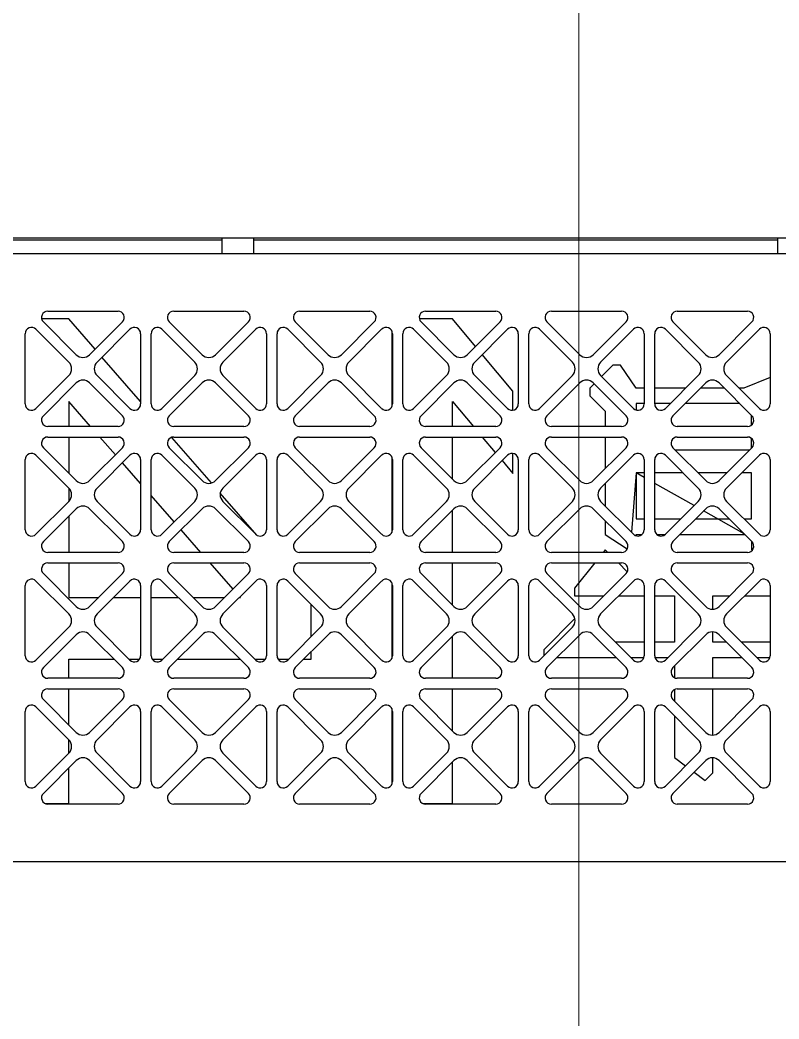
# Model space of a CAD drawing. Header units: millimetres. Extents: x 0 to 87554, y -20854 to 20404.
# Drawn here: x 50128 to 50272.7, y -5506.6 to -5316.2 of the extents above; entities that cross this region are included whole.
import ezdxf

# ---------------------------------------------------------------- set-up
doc = ezdxf.new("R2010")
doc.units = ezdxf.units.MM
doc.layers.get('0').update_dxf_attribs({"lineweight": 15})
for name, color, linetype in [('2403-00163_B-M4-1_0', 7, 'Continuous'), ('2403-00165_B-M5-1_0', 7, 'Continuous'), ('4215-12269_9_0', 7, 'Continuous'), ('4215-12657_0', 7, 'Continuous'), ('4215-12661_1_0', 7, 'Continuous')]:
    doc.layers.add(name, color=color, linetype=linetype)
doc.layers.add('THICK', color=7, linetype='Continuous', lineweight=0)

# ---------------------------------------------------------------- blocks, each defined once
blk = doc.blocks.new('y5i76i7676')
blk.add_lwpolyline([(951332.81, -65654.58), (951332.81, -65204.58), (951827.81, -65204.58), (951827.81, -65654.58)], close=True)
blk = doc.blocks.new('e4tggg')
at = {"layer": '2403-00163_B-M4-1_0', "color": 87, "linetype": 'Continuous'}
blk.add_line((1125.21, -1712.2), (1125.21, -1715.2), dxfattribs=at)
at = {"layer": '2403-00165_B-M5-1_0', "color": 87, "linetype": 'Continuous'}
for p, q in [((1019.3, -1712.2), (1019.3, -1715.2)), ((1025.32, -1712.2), (1025.32, -1715.2))]:
    blk.add_line(p, q, dxfattribs=at)
at = {"layer": '4215-12269_9_0', "color": 87, "linetype": 'Continuous'}
for p, q in [((1019.3, -1712.7), (944.32, -1712.7)), ((1125.21, -1712.7), (1025.32, -1712.7))]:
    blk.add_line(p, q, dxfattribs=at)
at = {"layer": '4215-12657_0', "color": 87, "linetype": 'Continuous'}
for p, q in [((576.81, -1715.2), (1312.81, -1715.2)), ((986.12, -1726.2), (999.5, -1726.2)), ((1010.12, -1726.2), (1023.5, -1726.2)), ((1034.12, -1726.2), (1047.5, -1726.2)), ((1058.12, -1726.2), (1071.5, -1726.2)), ((1082.12, -1726.2), (1095.5, -1726.2)), ((1106.12, -1726.2), (1119.5, -1726.2)), ((990.1, -1727.7), (984.97, -1727.7)), ((991.54, -1734.51), (985.27, -1728.25)), ((995.12, -1733.47), (990.1, -1727.7)), ((1000.35, -1728.25), (994.08, -1734.51)), ((1015.54, -1734.51), (1009.27, -1728.25)), ((1024.35, -1728.25), (1018.08, -1734.51)), ((1039.54, -1734.51), (1033.27, -1728.25)), ((1048.35, -1728.25), (1042.08, -1734.51)), ((1063.24, -1727.7), (1056.97, -1727.7)), ((1063.54, -1734.51), (1057.27, -1728.25)), ((1067.65, -1732.95), (1063.24, -1727.7)), ((1072.35, -1728.25), (1066.08, -1734.51)), ((1087.54, -1734.51), (1081.27, -1728.25)), ((1096.35, -1728.25), (1090.08, -1734.51)), ((1111.54, -1734.51), (1105.27, -1728.25)), ((1120.35, -1728.25), (1114.08, -1734.51)), ((981.81, -1743.89), (981.81, -1730.51)), ((983.86, -1729.66), (990.12, -1735.93)), ((995.5, -1735.93), (1001.76, -1729.66)), ((1003.81, -1730.51), (1003.81, -1743.89)), ((1005.81, -1743.89), (1005.81, -1730.51)), ((1007.86, -1729.66), (1014.12, -1735.93)), ((1019.5, -1735.93), (1025.76, -1729.66)), ((1027.81, -1730.51), (1027.81, -1743.89)), ((1029.81, -1743.89), (1029.81, -1730.51)), ((1031.86, -1729.66), (1038.12, -1735.93)), ((1043.5, -1735.93), (1049.76, -1729.66)), ((1051.69, -1729.99), (1051.69, -1744.41)), ((1051.81, -1730.51), (1051.81, -1743.89)), ((1053.81, -1743.89), (1053.81, -1730.51)), ((1055.86, -1729.66), (1062.12, -1735.93)), ((1067.5, -1735.93), (1073.76, -1729.66)), ((1075.81, -1730.51), (1075.81, -1743.89)), ((1077.81, -1743.89), (1077.81, -1730.51)), ((1079.86, -1729.66), (1086.12, -1735.93)), ((1091.5, -1735.93), (1097.76, -1729.66)), ((1099.81, -1730.51), (1099.81, -1743.89)), ((1101.81, -1743.89), (1101.81, -1730.51)), ((1103.86, -1729.66), (1110.12, -1735.93)), ((1115.5, -1735.93), (1121.76, -1729.66)), ((1123.81, -1730.51), (1123.81, -1743.89)), ((1003.81, -1743.45), (996.44, -1734.98)), ((1074.79, -1741.46), (1068.94, -1734.49)), ((1093.85, -1736.5), (1091.69, -1738.66)), ((1095.32, -1736.5), (1093.85, -1736.5)), ((1098.25, -1740.9), (1095.32, -1736.5)), ((990.12, -1738.47), (983.86, -1744.74)), ((1001.76, -1744.74), (995.5, -1738.47)), ((1014.12, -1738.47), (1007.86, -1744.74)), ((1025.76, -1744.74), (1019.5, -1738.47)), ((1038.12, -1738.47), (1031.86, -1744.74)), ((1049.76, -1744.74), (1043.5, -1738.47)), ((1062.12, -1738.47), (1055.86, -1744.74)), ((1073.76, -1744.74), (1067.5, -1738.47)), ((1086.12, -1738.47), (1079.86, -1744.74)), ((1097.76, -1744.74), (1091.5, -1738.47)), ((1110.12, -1738.47), (1103.86, -1744.74)), ((1121.76, -1744.74), (1115.5, -1738.47)), ((1123.81, -1738.88), (1118.78, -1740.9)), ((985.27, -1746.15), (991.54, -1739.89)), ((994.08, -1739.89), (1000.35, -1746.15)), ((1009.27, -1746.15), (1015.54, -1739.89)), ((1018.08, -1739.89), (1024.35, -1746.15)), ((1033.27, -1746.15), (1039.54, -1739.89)), ((1042.08, -1739.89), (1048.35, -1746.15)), ((1057.27, -1746.15), (1063.54, -1739.89)), ((1066.08, -1739.89), (1072.35, -1746.15)), ((1081.27, -1746.15), (1087.54, -1739.89)), ((1090.27, -1740.08), (1089.45, -1740.9)), ((1090.08, -1739.89), (1096.35, -1746.15)), ((1105.27, -1746.15), (1111.54, -1739.89)), ((1114.08, -1739.89), (1120.35, -1746.15)), ((1074.79, -1745.07), (1074.79, -1741.46)), ((1089.45, -1740.9), (1089.45, -1742.36)), ((1089.45, -1742.36), (1092.39, -1745.3)), ((1099.81, -1740.9), (1098.25, -1740.9)), ((1107.7, -1740.9), (1101.81, -1740.9)), ((1115.09, -1740.9), (1110.53, -1740.9)), ((1118.78, -1740.9), (1117.92, -1740.9)), ((994.28, -1748.2), (990.1, -1743.42)), ((990.1, -1743.42), (990.1, -1748.2)), ((1063.24, -1743.42), (1067.25, -1748.2)), ((1063.24, -1748.2), (1063.24, -1743.42)), ((1099.81, -1743.83), (1098.25, -1743.83)), ((1098.25, -1743.83), (1098.25, -1745.03)), ((1104.77, -1743.83), (1101.81, -1743.83)), ((1118.03, -1743.83), (1107.6, -1743.83)), ((1092.39, -1745.3), (1092.39, -1748.2)), ((1120.25, -1747.93), (1120.25, -1746.05)), ((999.5, -1748.2), (986.12, -1748.2)), ((1023.5, -1748.2), (1010.12, -1748.2)), ((1047.5, -1748.2), (1034.12, -1748.2)), ((1071.5, -1748.2), (1058.12, -1748.2)), ((1095.5, -1748.2), (1082.12, -1748.2)), ((1119.5, -1748.2), (1106.12, -1748.2)), ((986.12, -1750.2), (999.5, -1750.2)), ((990.1, -1750.2), (990.1, -1757.07)), ((999.01, -1753.59), (996.03, -1750.2)), ((1017.31, -1758.96), (1009.74, -1750.27)), ((1010.12, -1750.2), (1023.5, -1750.2)), ((1034.12, -1750.2), (1047.5, -1750.2)), ((1058.12, -1750.2), (1071.5, -1750.2)), ((1063.24, -1758.21), (1063.24, -1750.2)), ((1068.93, -1750.2), (1071.42, -1753.17)), ((1082.12, -1750.2), (1095.5, -1750.2)), ((1092.39, -1750.2), (1092.39, -1756.21)), ((1106.12, -1750.2), (1119.5, -1750.2)), ((1120.25, -1752.35), (1120.25, -1750.47)), ((983.86, -1753.66), (990.12, -1759.93)), ((991.54, -1758.51), (985.27, -1752.25)), ((1000.35, -1752.25), (994.08, -1758.51)), ((995.5, -1759.93), (1001.76, -1753.66)), ((1007.86, -1753.66), (1014.12, -1759.93)), ((1015.54, -1758.51), (1009.27, -1752.25)), ((1024.35, -1752.25), (1018.08, -1758.51)), ((1019.5, -1759.93), (1025.76, -1753.66)), ((1031.86, -1753.66), (1038.12, -1759.93)), ((1039.54, -1758.51), (1033.27, -1752.25)), ((1048.35, -1752.25), (1042.08, -1758.51)), ((1043.5, -1759.93), (1049.76, -1753.66)), ((1051.69, -1753.99), (1051.69, -1768.41)), ((1055.86, -1753.66), (1062.12, -1759.93)), ((1063.54, -1758.51), (1057.27, -1752.25)), ((1072.35, -1752.25), (1066.08, -1758.51)), ((1067.5, -1759.93), (1073.76, -1753.66)), ((1074.79, -1757.18), (1074.79, -1753.33)), ((1079.86, -1753.66), (1086.12, -1759.93)), ((1087.54, -1758.51), (1081.27, -1752.25)), ((1096.35, -1752.25), (1090.08, -1758.51)), ((1091.5, -1759.93), (1097.76, -1753.66)), ((1103.86, -1753.66), (1110.12, -1759.93)), ((1111.54, -1758.51), (1105.27, -1752.25)), ((1105.65, -1752.63), (1119.97, -1752.63)), ((1120.35, -1752.25), (1114.08, -1758.51)), ((1115.5, -1759.93), (1121.76, -1753.66)), ((981.81, -1767.89), (981.81, -1754.51)), ((1003.81, -1759.08), (1000.33, -1755.1)), ((1003.81, -1754.51), (1003.81, -1767.89)), ((1005.81, -1767.89), (1005.81, -1754.51)), ((1027.81, -1754.51), (1027.81, -1767.89)), ((1029.81, -1767.89), (1029.81, -1754.51)), ((1051.81, -1754.51), (1051.81, -1767.89)), ((1053.81, -1767.89), (1053.81, -1754.51)), ((1072.71, -1754.71), (1074.79, -1757.18)), ((1075.81, -1754.51), (1075.81, -1767.89)), ((1077.81, -1767.89), (1077.81, -1754.51)), ((1099.81, -1754.51), (1099.81, -1767.89)), ((1101.81, -1767.89), (1101.81, -1754.51)), ((1123.81, -1754.51), (1123.81, -1767.89)), ((1098.25, -1757.03), (1097.38, -1768.36)), ((1099.81, -1757.03), (1098.25, -1757.03)), ((1099.81, -1757.91), (1098.25, -1757.03)), ((1098.25, -1757.03), (1098.25, -1765.83)), ((1107.22, -1757.03), (1101.81, -1757.03)), ((1115.57, -1757.03), (1110.05, -1757.03)), ((1120.25, -1757.03), (1118.4, -1757.03)), ((1120.25, -1765.83), (1120.25, -1757.03)), ((1092.39, -1759.04), (1092.39, -1763.36)), ((1109.32, -1763.28), (1101.81, -1759.04)), ((990.1, -1759.93), (990.1, -1762.47)), ((1010.21, -1766.38), (1005.81, -1761.36)), ((1025.95, -1768.89), (1019, -1760.9)), ((990.12, -1762.47), (983.86, -1768.74)), ((1001.76, -1768.74), (995.5, -1762.47)), ((1014.12, -1762.47), (1007.86, -1768.74)), ((1025.76, -1768.74), (1019.5, -1762.47)), ((1038.12, -1762.47), (1031.86, -1768.74)), ((1049.76, -1768.74), (1043.5, -1762.47)), ((1062.12, -1762.47), (1055.86, -1768.74)), ((1073.76, -1768.74), (1067.5, -1762.47)), ((1086.12, -1762.47), (1079.86, -1768.74)), ((1097.76, -1768.74), (1091.5, -1762.47)), ((1110.12, -1762.47), (1103.86, -1768.74)), ((1121.76, -1768.74), (1115.5, -1762.47)), ((985.27, -1770.15), (991.54, -1763.89)), ((990.1, -1765.33), (990.1, -1772.2)), ((994.08, -1763.89), (1000.35, -1770.15)), ((1009.27, -1770.15), (1015.54, -1763.89)), ((1018.08, -1763.89), (1024.35, -1770.15)), ((1033.27, -1770.15), (1039.54, -1763.89)), ((1042.08, -1763.89), (1048.35, -1770.15)), ((1057.27, -1770.15), (1063.54, -1763.89)), ((1063.24, -1772.2), (1063.24, -1764.19)), ((1066.08, -1763.89), (1072.35, -1770.15)), ((1081.27, -1770.15), (1087.54, -1763.89)), ((1090.08, -1763.89), (1096.35, -1770.15)), ((1105.27, -1770.15), (1111.54, -1763.89)), ((1118.89, -1768.69), (1111.12, -1764.3)), ((1114.08, -1763.89), (1120.35, -1770.15)), ((1092.39, -1766.19), (1092.39, -1768.76)), ((1098.25, -1765.83), (1099.81, -1765.83)), ((1101.81, -1765.83), (1106.77, -1765.83)), ((1109.6, -1765.83), (1116.02, -1765.83)), ((1118.85, -1765.83), (1120.25, -1765.83)), ((1015.31, -1772.2), (1011.53, -1767.89)), ((1092.39, -1768.76), (1096.57, -1771.55)), ((1098.25, -1768.76), (1099.43, -1768.76)), ((1098.25, -1769.03), (1098.25, -1768.76)), ((1102.19, -1768.76), (1103.83, -1768.76)), ((1106.67, -1768.76), (1118.96, -1768.76)), ((1120.25, -1770.05), (1120.25, -1771.69)), ((999.5, -1772.2), (986.12, -1772.2)), ((1023.5, -1772.2), (1010.12, -1772.2)), ((1047.5, -1772.2), (1034.12, -1772.2)), ((1071.5, -1772.2), (1058.12, -1772.2)), ((1095.5, -1772.2), (1082.12, -1772.2)), ((1092.39, -1771.69), (1091.98, -1772.2)), ((1092.89, -1772.2), (1092.39, -1771.69)), ((1119.5, -1772.2), (1106.12, -1772.2)), ((1120.25, -1771.69), (1120.44, -1771.74)), ((986.12, -1774.2), (999.5, -1774.2)), ((990.1, -1774.2), (990.1, -1780.77)), ((1010.12, -1774.2), (1023.5, -1774.2)), ((1021.42, -1779.18), (1017.06, -1774.2)), ((1034.12, -1774.2), (1047.5, -1774.2)), ((1058.12, -1774.2), (1071.5, -1774.2)), ((1063.24, -1782.21), (1063.24, -1774.2)), ((1082.12, -1774.2), (1095.5, -1774.2)), ((1090.38, -1774.2), (1086.52, -1779.02)), ((1096.59, -1775.89), (1094.89, -1774.2)), ((1106.12, -1774.2), (1119.5, -1774.2)), ((991.54, -1782.51), (985.27, -1776.25)), ((1000.35, -1776.25), (994.08, -1782.51)), ((1015.54, -1782.51), (1009.27, -1776.25)), ((1024.35, -1776.25), (1018.08, -1782.51)), ((1039.54, -1782.51), (1033.27, -1776.25)), ((1048.35, -1776.25), (1042.08, -1782.51)), ((1063.54, -1782.51), (1057.27, -1776.25)), ((1072.35, -1776.25), (1066.08, -1782.51)), ((1087.54, -1782.51), (1081.27, -1776.25)), ((1096.35, -1776.25), (1090.08, -1782.51)), ((1111.54, -1782.51), (1105.27, -1776.25)), ((1120.35, -1776.25), (1114.08, -1782.51)), ((981.81, -1791.89), (981.81, -1778.51)), ((983.86, -1777.66), (990.12, -1783.93)), ((995.5, -1783.93), (1001.76, -1777.66)), ((1003.81, -1778.51), (1003.81, -1791.89)), ((1005.81, -1791.89), (1005.81, -1778.51)), ((1007.86, -1777.66), (1014.12, -1783.93)), ((1019.5, -1783.93), (1025.76, -1777.66)), ((1027.81, -1778.51), (1027.81, -1791.89)), ((1029.81, -1791.89), (1029.81, -1778.51)), ((1031.86, -1777.66), (1038.12, -1783.93)), ((1043.5, -1783.93), (1049.76, -1777.66)), ((1051.69, -1777.99), (1051.69, -1792.41)), ((1051.81, -1778.51), (1051.81, -1791.89)), ((1053.81, -1791.89), (1053.81, -1778.51)), ((1055.86, -1777.66), (1062.12, -1783.93)), ((1067.5, -1783.93), (1073.76, -1777.66)), ((1075.81, -1778.51), (1075.81, -1791.89)), ((1077.81, -1791.89), (1077.81, -1778.51)), ((1079.86, -1777.66), (1086.12, -1783.93)), ((1091.5, -1783.93), (1097.76, -1777.66)), ((1099.81, -1778.51), (1099.81, -1791.89)), ((1101.81, -1791.89), (1101.81, -1778.51)), ((1103.86, -1777.66), (1110.12, -1783.93)), ((1115.5, -1783.93), (1121.76, -1777.66)), ((1123.81, -1778.51), (1123.81, -1791.89)), ((990.1, -1780.77), (995.82, -1780.77)), ((998.65, -1780.77), (1003.81, -1780.77)), ((1005.81, -1780.77), (1010.97, -1780.77)), ((1013.8, -1780.77), (1019.82, -1780.77)), ((1022.65, -1780.77), (1022.82, -1780.77)), ((1022.82, -1780.77), (1022.74, -1780.68)), ((1086.52, -1779.02), (1086.52, -1780.49)), ((1086.52, -1780.49), (1092.11, -1780.49)), ((1094.93, -1780.49), (1099.81, -1780.49)), ((1101.81, -1780.49), (1105.58, -1780.49)), ((1105.58, -1780.49), (1105.58, -1789.29)), ((1112.92, -1780.49), (1116.11, -1780.49)), ((1112.92, -1783.03), (1112.92, -1780.49)), ((1118.93, -1780.49), (1123.81, -1780.49)), ((1036.29, -1788.3), (1036.29, -1782.1)), ((990.12, -1786.47), (983.86, -1792.74)), ((1001.76, -1792.74), (995.5, -1786.47)), ((1014.12, -1786.47), (1007.86, -1792.74)), ((1025.76, -1792.74), (1019.5, -1786.47)), ((1038.12, -1786.47), (1031.86, -1792.74)), ((1049.76, -1792.74), (1043.5, -1786.47)), ((1062.12, -1786.47), (1055.86, -1792.74)), ((1073.76, -1792.74), (1067.5, -1786.47)), ((1086.12, -1786.47), (1079.86, -1792.74)), ((1086.6, -1784.81), (1080.65, -1790.76)), ((1097.76, -1792.74), (1091.5, -1786.47)), ((1110.12, -1786.47), (1103.86, -1792.74)), ((1121.76, -1792.74), (1115.5, -1786.47)), ((985.27, -1794.15), (991.54, -1787.89)), ((994.08, -1787.89), (1000.35, -1794.15)), ((1009.27, -1794.15), (1015.54, -1787.89)), ((1018.08, -1787.89), (1024.35, -1794.15)), ((1033.27, -1794.15), (1039.54, -1787.89)), ((1042.08, -1787.89), (1048.35, -1794.15)), ((1057.27, -1794.15), (1063.54, -1787.89)), ((1063.24, -1796.2), (1063.24, -1788.19)), ((1066.08, -1787.89), (1072.35, -1794.15)), ((1081.27, -1794.15), (1087.54, -1787.89)), ((1090.08, -1787.89), (1096.35, -1794.15)), ((1105.27, -1794.15), (1111.54, -1787.89)), ((1112.92, -1789.29), (1112.92, -1787.37)), ((1114.08, -1787.89), (1120.35, -1794.15)), ((1099.81, -1789.29), (1094.32, -1789.29)), ((1105.58, -1789.29), (1101.81, -1789.29)), ((1115.49, -1789.29), (1112.92, -1789.29)), ((1123.81, -1789.29), (1118.32, -1789.29)), ((1036.29, -1792.57), (1036.29, -1791.13)), ((1080.65, -1790.76), (1080.65, -1791.94)), ((1083.2, -1792.22), (1094.42, -1792.22)), ((1097.25, -1792.22), (1099.76, -1792.22)), ((1101.87, -1792.22), (1104.37, -1792.22)), ((1112.92, -1792.22), (1118.42, -1792.22)), ((1112.92, -1796.2), (1112.92, -1792.22)), ((1121.25, -1792.22), (1123.76, -1792.22)), ((990.1, -1792.57), (998.76, -1792.57)), ((990.1, -1796.2), (990.1, -1792.57)), ((1001.59, -1792.57), (1003.6, -1792.57)), ((1006.03, -1792.57), (1008.03, -1792.57)), ((1010.86, -1792.57), (1022.76, -1792.57)), ((1025.59, -1792.57), (1027.6, -1792.57)), ((1030.03, -1792.57), (1032.03, -1792.57)), ((1034.86, -1792.57), (1036.29, -1792.57)), ((1105.58, -1793.84), (1105.58, -1796.07)), ((999.5, -1796.2), (986.12, -1796.2)), ((1023.5, -1796.2), (1010.12, -1796.2)), ((1047.5, -1796.2), (1034.12, -1796.2)), ((1071.5, -1796.2), (1058.12, -1796.2)), ((1095.5, -1796.2), (1082.12, -1796.2)), ((1119.5, -1796.2), (1106.12, -1796.2)), ((986.12, -1798.2), (999.5, -1798.2)), ((990.1, -1805.07), (990.1, -1798.2)), ((1010.12, -1798.2), (1023.5, -1798.2)), ((1034.12, -1798.2), (1047.5, -1798.2)), ((1058.12, -1798.2), (1071.5, -1798.2)), ((1063.24, -1806.21), (1063.24, -1798.2)), ((1082.12, -1798.2), (1095.5, -1798.2)), ((1105.58, -1798.33), (1105.58, -1800.56)), ((1106.12, -1798.2), (1119.5, -1798.2)), ((1112.92, -1807.03), (1112.92, -1798.2)), ((983.86, -1801.66), (990.12, -1807.93)), ((991.54, -1806.51), (985.27, -1800.25)), ((1000.35, -1800.25), (994.08, -1806.51)), ((995.5, -1807.93), (1001.76, -1801.66)), ((1007.86, -1801.66), (1014.12, -1807.93)), ((1015.54, -1806.51), (1009.27, -1800.25)), ((1024.35, -1800.25), (1018.08, -1806.51)), ((1019.5, -1807.93), (1025.76, -1801.66)), ((1031.86, -1801.66), (1038.12, -1807.93)), ((1039.54, -1806.51), (1033.27, -1800.25)), ((1048.35, -1800.25), (1042.08, -1806.51)), ((1043.5, -1807.93), (1049.76, -1801.66)), ((1055.86, -1801.66), (1062.12, -1807.93)), ((1063.54, -1806.51), (1057.27, -1800.25)), ((1072.35, -1800.25), (1066.08, -1806.51)), ((1067.5, -1807.93), (1073.76, -1801.66)), ((1079.86, -1801.66), (1086.12, -1807.93)), ((1087.54, -1806.51), (1081.27, -1800.25)), ((1096.35, -1800.25), (1090.08, -1806.51)), ((1091.5, -1807.93), (1097.76, -1801.66)), ((1103.86, -1801.66), (1110.12, -1807.93)), ((1111.54, -1806.51), (1105.27, -1800.25)), ((1120.35, -1800.25), (1114.08, -1806.51)), ((1115.5, -1807.93), (1121.76, -1801.66)), ((981.81, -1815.89), (981.81, -1802.51)), ((1003.81, -1802.51), (1003.81, -1815.89)), ((1005.81, -1815.89), (1005.81, -1802.51)), ((1027.81, -1802.51), (1027.81, -1815.89)), ((1029.81, -1815.89), (1029.81, -1802.51)), ((1051.69, -1801.99), (1051.69, -1816.41)), ((1051.81, -1802.51), (1051.81, -1815.89)), ((1053.81, -1815.89), (1053.81, -1802.51)), ((1075.81, -1802.51), (1075.81, -1815.89)), ((1077.81, -1815.89), (1077.81, -1802.51)), ((1099.81, -1802.51), (1099.81, -1815.89)), ((1101.81, -1815.89), (1101.81, -1802.51)), ((1105.58, -1803.39), (1105.58, -1811.29)), ((1123.81, -1802.51), (1123.81, -1815.89)), ((990.1, -1810.47), (990.1, -1807.93)), ((990.12, -1810.47), (983.86, -1816.74)), ((1001.76, -1816.74), (995.5, -1810.47)), ((1014.12, -1810.47), (1007.86, -1816.74)), ((1025.76, -1816.74), (1019.5, -1810.47)), ((1038.12, -1810.47), (1031.86, -1816.74)), ((1049.76, -1816.74), (1043.5, -1810.47)), ((1062.12, -1810.47), (1055.86, -1816.74)), ((1073.76, -1816.74), (1067.5, -1810.47)), ((1086.12, -1810.47), (1079.86, -1816.74)), ((1097.76, -1816.74), (1091.5, -1810.47)), ((1110.12, -1810.47), (1103.86, -1816.74)), ((1121.76, -1816.74), (1115.5, -1810.47)), ((985.27, -1818.15), (991.54, -1811.89)), ((994.08, -1811.89), (1000.35, -1818.15)), ((1009.27, -1818.15), (1015.54, -1811.89)), ((1018.08, -1811.89), (1024.35, -1818.15)), ((1033.27, -1818.15), (1039.54, -1811.89)), ((1042.08, -1811.89), (1048.35, -1818.15)), ((1057.27, -1818.15), (1063.54, -1811.89)), ((1063.24, -1820.09), (1063.24, -1812.19)), ((1066.08, -1811.89), (1072.35, -1818.15)), ((1081.27, -1818.15), (1087.54, -1811.89)), ((1090.08, -1811.89), (1096.35, -1818.15)), ((1105.27, -1818.15), (1111.54, -1811.89)), ((1105.58, -1811.29), (1107.71, -1812.88)), ((1112.92, -1814.22), (1112.92, -1811.37)), ((1114.08, -1811.89), (1120.35, -1818.15)), ((990.1, -1820.09), (990.1, -1813.33)), ((1109.33, -1814.1), (1111.45, -1815.69)), ((1111.45, -1815.69), (1112.92, -1814.22)), ((985.62, -1820.09), (990.1, -1820.09)), ((999.5, -1820.2), (986.12, -1820.2)), ((1023.5, -1820.2), (1010.12, -1820.2)), ((1047.5, -1820.2), (1034.12, -1820.2)), ((1057.62, -1820.09), (1063.24, -1820.09)), ((1071.5, -1820.2), (1058.12, -1820.2)), ((1095.5, -1820.2), (1082.12, -1820.2)), ((1119.5, -1820.2), (1106.12, -1820.2)), ((1312.81, -1831.2), (576.81, -1831.2))]:
    blk.add_line(p, q, dxfattribs=at)
for centre, radius, start, end in [((986.12, -1727.4), 1.2, 90, 225), ((999.5, -1727.4), 1.2, 315, 90), ((1010.12, -1727.4), 1.2, 90, 225), ((1023.5, -1727.4), 1.2, 315, 90), ((1034.12, -1727.4), 1.2, 90, 225), ((1047.5, -1727.4), 1.2, 315, 90), ((1058.12, -1727.4), 1.2, 90, 225), ((1071.5, -1727.4), 1.2, 315, 90), ((1082.12, -1727.4), 1.2, 90, 225), ((1095.5, -1727.4), 1.2, 315, 90), ((1106.12, -1727.4), 1.2, 90, 225), ((1119.5, -1727.4), 1.2, 315, 90), ((983.01, -1730.51), 1.2, 45, 180), ((1002.61, -1730.51), 1.2, 0, 135), ((1007.01, -1730.51), 1.2, 45, 180), ((1026.61, -1730.51), 1.2, 0, 135), ((1031.01, -1730.51), 1.2, 45, 180), ((1050.61, -1730.51), 1.2, 0, 135), ((1055.01, -1730.51), 1.2, 45, 180), ((1074.61, -1730.51), 1.2, 0, 135), ((1079.01, -1730.51), 1.2, 45, 180), ((1098.61, -1730.51), 1.2, 0, 135), ((1103.01, -1730.51), 1.2, 45, 180), ((1122.61, -1730.51), 1.2, 0, 135), ((992.81, -1733.24), 1.8, 225, 315), ((1016.81, -1733.24), 1.8, 225, 315), ((1040.81, -1733.24), 1.8, 225, 315), ((1064.81, -1733.24), 1.8, 225, 315), ((1088.81, -1733.24), 1.8, 225, 315), ((1112.81, -1733.24), 1.8, 225, 315), ((988.85, -1737.2), 1.8, 315, 45), ((996.77, -1737.2), 1.8, 135, 225), ((1012.85, -1737.2), 1.8, 315, 45), ((1020.77, -1737.2), 1.8, 135, 225), ((1036.85, -1737.2), 1.8, 315, 45), ((1044.77, -1737.2), 1.8, 135, 225), ((1060.85, -1737.2), 1.8, 315, 45), ((1068.77, -1737.2), 1.8, 135, 225), ((1084.85, -1737.2), 1.8, 315, 45), ((1092.77, -1737.2), 1.8, 135, 225), ((1108.85, -1737.2), 1.8, 315, 45), ((1116.77, -1737.2), 1.8, 135, 225), ((992.81, -1741.16), 1.8, 45, 135), ((1016.81, -1741.16), 1.8, 45, 135), ((1040.81, -1741.16), 1.8, 45, 135), ((1064.81, -1741.16), 1.8, 45, 135), ((1088.81, -1741.16), 1.8, 45, 135), ((1112.81, -1741.16), 1.8, 45, 135), ((983.01, -1743.89), 1.2, 180, 315), ((1002.61, -1743.89), 1.2, 225, 0), ((1007.01, -1743.89), 1.2, 180, 315), ((1026.61, -1743.89), 1.2, 225, 0), ((1031.01, -1743.89), 1.2, 180, 315), ((1050.61, -1743.89), 1.2, 225, 0), ((1055.01, -1743.89), 1.2, 180, 315), ((1074.61, -1743.89), 1.2, 225, 0), ((1079.01, -1743.89), 1.2, 180, 315), ((1098.61, -1743.89), 1.2, 225, 0), ((1103.01, -1743.89), 1.2, 180, 315), ((1122.61, -1743.89), 1.2, 225, 0), ((986.12, -1747), 1.2, 135, 270), ((999.5, -1747), 1.2, 270, 45), ((1010.12, -1747), 1.2, 135, 270), ((1023.5, -1747), 1.2, 270, 45), ((1034.12, -1747), 1.2, 135, 270), ((1047.5, -1747), 1.2, 270, 45), ((1058.12, -1747), 1.2, 135, 270), ((1071.5, -1747), 1.2, 270, 45), ((1082.12, -1747), 1.2, 135, 270), ((1095.5, -1747), 1.2, 270, 45), ((1106.12, -1747), 1.2, 135, 270), ((1119.5, -1747), 1.2, 270, 45), ((986.12, -1751.4), 1.2, 90, 225), ((999.5, -1751.4), 1.2, 315, 90), ((1010.12, -1751.4), 1.2, 90, 225), ((1023.5, -1751.4), 1.2, 315, 90), ((1034.12, -1751.4), 1.2, 90, 225), ((1047.5, -1751.4), 1.2, 315, 90), ((1058.12, -1751.4), 1.2, 90, 225), ((1071.5, -1751.4), 1.2, 315, 90), ((1082.12, -1751.4), 1.2, 90, 225), ((1095.5, -1751.4), 1.2, 315, 90), ((1106.12, -1751.4), 1.2, 90, 225), ((1119.5, -1751.4), 1.2, 315, 90), ((983.01, -1754.51), 1.2, 45, 180), ((1002.61, -1754.51), 1.2, 0, 135), ((1007.01, -1754.51), 1.2, 45, 180), ((1026.61, -1754.51), 1.2, 0, 135), ((1031.01, -1754.51), 1.2, 45, 180), ((1050.61, -1754.51), 1.2, 0, 135), ((1055.01, -1754.51), 1.2, 45, 180), ((1074.61, -1754.51), 1.2, 0, 135), ((1079.01, -1754.51), 1.2, 45, 180), ((1098.61, -1754.51), 1.2, 0, 135), ((1103.01, -1754.51), 1.2, 45, 180), ((1122.61, -1754.51), 1.2, 0, 135), ((992.81, -1757.24), 1.8, 225, 315), ((1016.81, -1757.24), 1.8, 225, 315), ((1040.81, -1757.24), 1.8, 225, 315), ((1064.81, -1757.24), 1.8, 225, 315), ((1088.81, -1757.24), 1.8, 225, 315), ((1112.81, -1757.24), 1.8, 225, 315), ((988.85, -1761.2), 1.8, 315, 45), ((996.77, -1761.2), 1.8, 135, 225), ((1012.85, -1761.2), 1.8, 315, 45), ((1020.77, -1761.2), 1.8, 135, 225), ((1036.85, -1761.2), 1.8, 315, 45), ((1044.77, -1761.2), 1.8, 135, 225), ((1060.85, -1761.2), 1.8, 315, 45), ((1068.77, -1761.2), 1.8, 135, 225), ((1084.85, -1761.2), 1.8, 315, 45), ((1092.77, -1761.2), 1.8, 135, 225), ((1108.85, -1761.2), 1.8, 315, 45), ((1116.77, -1761.2), 1.8, 135, 225), ((992.81, -1765.16), 1.8, 45, 135), ((1016.81, -1765.16), 1.8, 45, 135), ((1040.81, -1765.16), 1.8, 45, 135), ((1064.81, -1765.16), 1.8, 45, 135), ((1088.81, -1765.16), 1.8, 45, 135), ((1112.81, -1765.16), 1.8, 45, 135), ((983.01, -1767.89), 1.2, 180, 315), ((1002.61, -1767.89), 1.2, 225, 0), ((1007.01, -1767.89), 1.2, 180, 315), ((1026.61, -1767.89), 1.2, 225, 0), ((1031.01, -1767.89), 1.2, 180, 315), ((1050.61, -1767.89), 1.2, 225, 0), ((1055.01, -1767.89), 1.2, 180, 315), ((1074.61, -1767.89), 1.2, 225, 0), ((1079.01, -1767.89), 1.2, 180, 315), ((1098.61, -1767.89), 1.2, 225, 0), ((1103.01, -1767.89), 1.2, 180, 315), ((1122.61, -1767.89), 1.2, 225, 0), ((986.12, -1771), 1.2, 135, 270), ((999.5, -1771), 1.2, 270, 45), ((1010.12, -1771), 1.2, 135, 270), ((1023.5, -1771), 1.2, 270, 45), ((1034.12, -1771), 1.2, 135, 270), ((1047.5, -1771), 1.2, 270, 45), ((1058.12, -1771), 1.2, 135, 270), ((1071.5, -1771), 1.2, 270, 45), ((1082.12, -1771), 1.2, 135, 270), ((1095.5, -1771), 1.2, 270, 45), ((1106.12, -1771), 1.2, 135, 270), ((1119.5, -1771), 1.2, 270, 45), ((986.12, -1775.4), 1.2, 90, 225), ((999.5, -1775.4), 1.2, 315, 90), ((1010.12, -1775.4), 1.2, 90, 225), ((1023.5, -1775.4), 1.2, 315, 90), ((1034.12, -1775.4), 1.2, 90, 225), ((1047.5, -1775.4), 1.2, 315, 90), ((1058.12, -1775.4), 1.2, 90, 225), ((1071.5, -1775.4), 1.2, 315, 90), ((1082.12, -1775.4), 1.2, 90, 225), ((1095.5, -1775.4), 1.2, 315, 90), ((1106.12, -1775.4), 1.2, 90, 225), ((1119.5, -1775.4), 1.2, 315, 90), ((983.01, -1778.51), 1.2, 45, 180), ((1002.61, -1778.51), 1.2, 0, 135), ((1007.01, -1778.51), 1.2, 45, 180), ((1026.61, -1778.51), 1.2, 0, 135), ((1031.01, -1778.51), 1.2, 45, 180), ((1050.61, -1778.51), 1.2, 0, 135), ((1055.01, -1778.51), 1.2, 45, 180), ((1074.61, -1778.51), 1.2, 0, 135), ((1079.01, -1778.51), 1.2, 45, 180), ((1098.61, -1778.51), 1.2, 0, 135), ((1103.01, -1778.51), 1.2, 45, 180), ((1122.61, -1778.51), 1.2, 0, 135), ((992.81, -1781.24), 1.8, 225, 315), ((1016.81, -1781.24), 1.8, 225, 315), ((1040.81, -1781.24), 1.8, 225, 315), ((1064.81, -1781.24), 1.8, 225, 315), ((1088.81, -1781.24), 1.8, 225, 315), ((1112.81, -1781.24), 1.8, 225, 315), ((988.85, -1785.2), 1.8, 315, 45), ((996.77, -1785.2), 1.8, 135, 225), ((1012.85, -1785.2), 1.8, 315, 45), ((1020.77, -1785.2), 1.8, 135, 225), ((1036.85, -1785.2), 1.8, 315, 45), ((1044.77, -1785.2), 1.8, 135, 225), ((1060.85, -1785.2), 1.8, 315, 45), ((1068.77, -1785.2), 1.8, 135, 225), ((1084.85, -1785.2), 1.8, 315, 45), ((1092.77, -1785.2), 1.8, 135, 225), ((1108.85, -1785.2), 1.8, 315, 45), ((1116.77, -1785.2), 1.8, 135, 225), ((992.81, -1789.16), 1.8, 45, 135), ((1016.81, -1789.16), 1.8, 45, 135), ((1040.81, -1789.16), 1.8, 45, 135), ((1064.81, -1789.16), 1.8, 45, 135), ((1088.81, -1789.16), 1.8, 45, 135), ((1112.81, -1789.16), 1.8, 45, 135), ((983.01, -1791.89), 1.2, 180, 315), ((1002.61, -1791.89), 1.2, 225, 0), ((1007.01, -1791.89), 1.2, 180, 315), ((1026.61, -1791.89), 1.2, 225, 0), ((1031.01, -1791.89), 1.2, 180, 315), ((1050.61, -1791.89), 1.2, 225, 0), ((1055.01, -1791.89), 1.2, 180, 315), ((1074.61, -1791.89), 1.2, 225, 0), ((1079.01, -1791.89), 1.2, 180, 315), ((1098.61, -1791.89), 1.2, 225, 0), ((1103.01, -1791.89), 1.2, 180, 315), ((1122.61, -1791.89), 1.2, 225, 0), ((986.12, -1795), 1.2, 135, 270), ((999.5, -1795), 1.2, 270, 45), ((1010.12, -1795), 1.2, 135, 270), ((1023.5, -1795), 1.2, 270, 45), ((1034.12, -1795), 1.2, 135, 270), ((1047.5, -1795), 1.2, 270, 45), ((1058.12, -1795), 1.2, 135, 270), ((1071.5, -1795), 1.2, 270, 45), ((1082.12, -1795), 1.2, 135, 270), ((1095.5, -1795), 1.2, 270, 45), ((1106.12, -1795), 1.2, 135, 270), ((1119.5, -1795), 1.2, 270, 45), ((986.12, -1799.4), 1.2, 90, 225), ((999.5, -1799.4), 1.2, 315, 90), ((1010.12, -1799.4), 1.2, 90, 225), ((1023.5, -1799.4), 1.2, 315, 90), ((1034.12, -1799.4), 1.2, 90, 225), ((1047.5, -1799.4), 1.2, 315, 90), ((1058.12, -1799.4), 1.2, 90, 225), ((1071.5, -1799.4), 1.2, 315, 90), ((1082.12, -1799.4), 1.2, 90, 225), ((1095.5, -1799.4), 1.2, 315, 90), ((1106.12, -1799.4), 1.2, 90, 225), ((1119.5, -1799.4), 1.2, 315, 90), ((983.01, -1802.51), 1.2, 45, 180), ((1002.61, -1802.51), 1.2, 0, 135), ((1007.01, -1802.51), 1.2, 45, 180), ((1026.61, -1802.51), 1.2, 0, 135), ((1031.01, -1802.51), 1.2, 45, 180), ((1050.61, -1802.51), 1.2, 0, 135), ((1055.01, -1802.51), 1.2, 45, 180), ((1074.61, -1802.51), 1.2, 0, 135), ((1079.01, -1802.51), 1.2, 45, 180), ((1098.61, -1802.51), 1.2, 0, 135), ((1103.01, -1802.51), 1.2, 45, 180), ((1122.61, -1802.51), 1.2, 0, 135), ((992.81, -1805.24), 1.8, 225, 315), ((1016.81, -1805.24), 1.8, 225, 315), ((1040.81, -1805.24), 1.8, 225, 315), ((1064.81, -1805.24), 1.8, 225, 315), ((1088.81, -1805.24), 1.8, 225, 315), ((1112.81, -1805.24), 1.8, 225, 315), ((988.85, -1809.2), 1.8, 315, 45), ((996.77, -1809.2), 1.8, 135, 225), ((1012.85, -1809.2), 1.8, 315, 45), ((1020.77, -1809.2), 1.8, 135, 225), ((1036.85, -1809.2), 1.8, 315, 45), ((1044.77, -1809.2), 1.8, 135, 225), ((1060.85, -1809.2), 1.8, 315, 45), ((1068.77, -1809.2), 1.8, 135, 225), ((1084.85, -1809.2), 1.8, 315, 45), ((1092.77, -1809.2), 1.8, 135, 225), ((1108.85, -1809.2), 1.8, 315, 45), ((1116.77, -1809.2), 1.8, 135, 225), ((992.81, -1813.16), 1.8, 45, 135), ((1016.81, -1813.16), 1.8, 45, 135), ((1040.81, -1813.16), 1.8, 45, 135), ((1064.81, -1813.16), 1.8, 45, 135), ((1088.81, -1813.16), 1.8, 45, 135), ((1112.81, -1813.16), 1.8, 45, 135), ((983.01, -1815.89), 1.2, 180, 315), ((1002.61, -1815.89), 1.2, 225, 0), ((1007.01, -1815.89), 1.2, 180, 315), ((1026.61, -1815.89), 1.2, 225, 0), ((1031.01, -1815.89), 1.2, 180, 315), ((1050.61, -1815.89), 1.2, 225, 0), ((1055.01, -1815.89), 1.2, 180, 315), ((1074.61, -1815.89), 1.2, 225, 0), ((1079.01, -1815.89), 1.2, 180, 315), ((1098.61, -1815.89), 1.2, 225, 0), ((1103.01, -1815.89), 1.2, 180, 315), ((1122.61, -1815.89), 1.2, 225, 0), ((986.12, -1819), 1.2, 135, 270), ((999.5, -1819), 1.2, 270, 45), ((1010.12, -1819), 1.2, 135, 270), ((1023.5, -1819), 1.2, 270, 45), ((1034.12, -1819), 1.2, 135, 270), ((1047.5, -1819), 1.2, 270, 45), ((1058.12, -1819), 1.2, 135, 270), ((1071.5, -1819), 1.2, 270, 45), ((1082.12, -1819), 1.2, 135, 270), ((1095.5, -1819), 1.2, 270, 45), ((1106.12, -1819), 1.2, 135, 270), ((1119.5, -1819), 1.2, 270, 45)]:
    blk.add_arc(centre, radius, start, end, dxfattribs=at)
at = {"layer": '4215-12661_1_0', "color": 87, "linetype": 'Continuous'}
blk.add_line((587.31, -1712.2), (1301.31, -1712.2), dxfattribs=at)
at = {"layer": 'THICK', "color": 87, "lineweight": -3}
blk.add_line((1633.31, -1831.2), (-498.69, -1831.2), dxfattribs=at)

msp = doc.modelspace()

# ---------------------------------------------------------------- block references
at = {"lineweight": -3}
msp.add_blockref('e4tggg', (49147.147, -3645.479, 19235.731), dxfattribs=at)
at = {"layer": 'THICK', "lineweight": -3}
msp.add_blockref('y5i76i7676', (-901593.344, 60078.863), dxfattribs=at)

doc.saveas('drawing.dxf')
